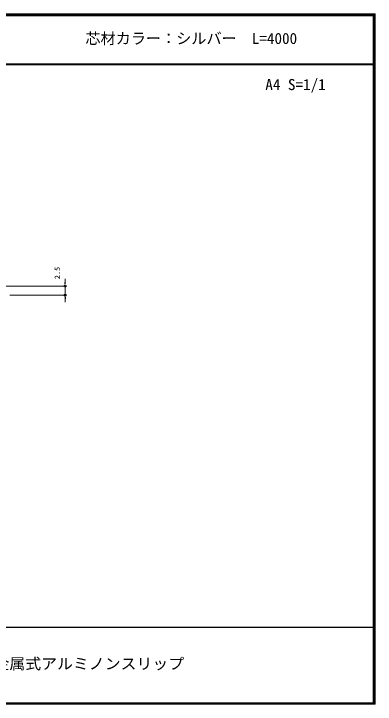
# Model space of a CAD drawing. Units: millimetres, scale not verified. Extents: x -140 to 140, y -96 to 96.
# Drawn here: x 40.2 to 140.5, y -95.7 to 95.7 of the extents above; entities that cross this region are included whole.
import ezdxf
from ezdxf.enums import TextEntityAlignment as Align

# ---------------------------------------------------------------- set-up
doc = ezdxf.new("R2010")
doc.units = ezdxf.units.MM
doc.header["$LTSCALE"] = 0.25
doc.header["$PDMODE"] = 32
doc.header["$PDSIZE"] = 0.125
doc.layers.add('0-0_0', color=7, linetype='Continuous')
doc.layers.add('0-1_Defpoints', color=7, linetype='Continuous')
doc.layers.add('0-2_一般', color=7, linetype='Continuous', lineweight=18)
doc.layers.add('0-5_GREEN', color=3, linetype='Continuous', lineweight=18)
doc.styles.add('ＭＳ ゴシック', font='')
doc.styles.get('ＭＳ ゴシック').set_extended_font_data('MS Gothic')

# ---------------------------------------------------------------- blocks, each defined once
blk = doc.blocks.new('_DOT')
at = {"layer": '0-0_0'}
blk.add_line((-0.5, 0), (-1, 0), dxfattribs=at)
blk.add_circle((0, 0), 0.25, dxfattribs=at)
blk.add_circle((0, 0), 0.25, dxfattribs=at)
blk = doc.blocks.new('D15')
at = {"layer": '0-1_Defpoints'}
for p in [(9.9715, 10.6727), (30.2535, 10.6727), (12.9715, 8.1727)]:
    blk.add_point(p, dxfattribs=at)
at = {"layer": '0-2_一般', "color": 3}
for p, q in [((30.2535, 11.6727), (30.2535, 12.6727)), ((11.9715, 10.6727), (30.2535, 10.6727)), ((30.2535, 8.1727), (30.2535, 10.6727)), ((14.9715, 8.1727), (30.2535, 8.1727)), ((30.2535, 7.1727), (30.2535, 6.1727))]:
    blk.add_line(p, q, dxfattribs=at)
at = {"layer": '0-2_一般'}
for p, rotation in [((30.2535, 10.6727), 270), ((30.2535, 8.1727), 90)]:
    blk.add_blockref('_DOT', p, dxfattribs=dict(at, rotation=rotation))
at = {"layer": '0-2_一般', "style": 'ＭＳ ゴシック'}
blk.add_text('2.5', height=1.466, rotation=90, dxfattribs=at).set_placement((29.2535, 12.5809), align=Align.BOTTOM_LEFT)

msp = doc.modelspace()

# ---------------------------------------------------------------- linework, layer by layer
at = {"layer": '0-5_GREEN'}
for p, q in [((140.49, 95.6654), (-140.49, 95.6654)), ((140.49, 95.6654), (140.49, -95.6654)), ((140.35, 95.5254), (-140.385, 95.5254)), ((140.21, 95.3854), (-140.28, 95.3854)), ((140.07, 95.2454), (-140.175, 95.2454)), ((139.93, 95.1054), (-140.07, 95.1054)), ((139.93, 95.1054), (139.93, -95.2454)), ((140.07, 95.2454), (140.07, -95.3504)), ((140.21, 95.3854), (140.21, -95.4554)), ((140.35, 95.5254), (140.35, -95.5604)), ((139.93, 81.8054), (-140.175, 81.8054)), ((139.93, 81.6654), (-140.175, 81.6654)), ((139.93, 81.5254), (-140.175, 81.5254)), ((-140.28, -74.3154), (139.93, -74.3154)), ((-140.28, -74.4554), (139.93, -74.4554))]:
    msp.add_line(p, q, dxfattribs=at)
for points in [[(-140.49, 95.6654), (-140.49, -95.6654), (140.49, -95.6654)], [(-140.385, 95.5254), (-140.385, -95.5604), (140.35, -95.5604)], [(-140.28, 95.3854), (-140.28, -95.4554), (140.21, -95.4554)], [(-140.175, 95.2454), (-140.175, -95.3504), (140.07, -95.3504)], [(-140.07, 95.1054), (-140.07, -95.2454), (139.93, -95.2454)]]:
    msp.add_lwpolyline(points, dxfattribs=at)

# ---------------------------------------------------------------- block references
at = {"layer": '0-2_一般'}
msp.add_blockref('D15', (24.156, 9.5327), dxfattribs=at)

# ---------------------------------------------------------------- texts
at = {"layer": '0-5_GREEN', "color": 7, "style": 'ＭＳ ゴシック'}
for s, p in [('芯材カラー：シルバー\u3000L=4000', (60.0588, 86.3787)), ('A4 S=1/1', (109.991, 73.5962))]:
    msp.add_text(s, height=3.079, dxfattribs=at).set_placement(p, align=Align.BOTTOM_LEFT)
at = {"layer": '0-5_GREEN', "color": 7, "style": 'ＭＳ ゴシック', "width": 1.05}
msp.add_text('金属式アルミノンスリップ', height=3.079, dxfattribs=at).set_placement((34.5538, -86.9141), align=Align.BOTTOM_LEFT)

doc.saveas('drawing.dxf')
